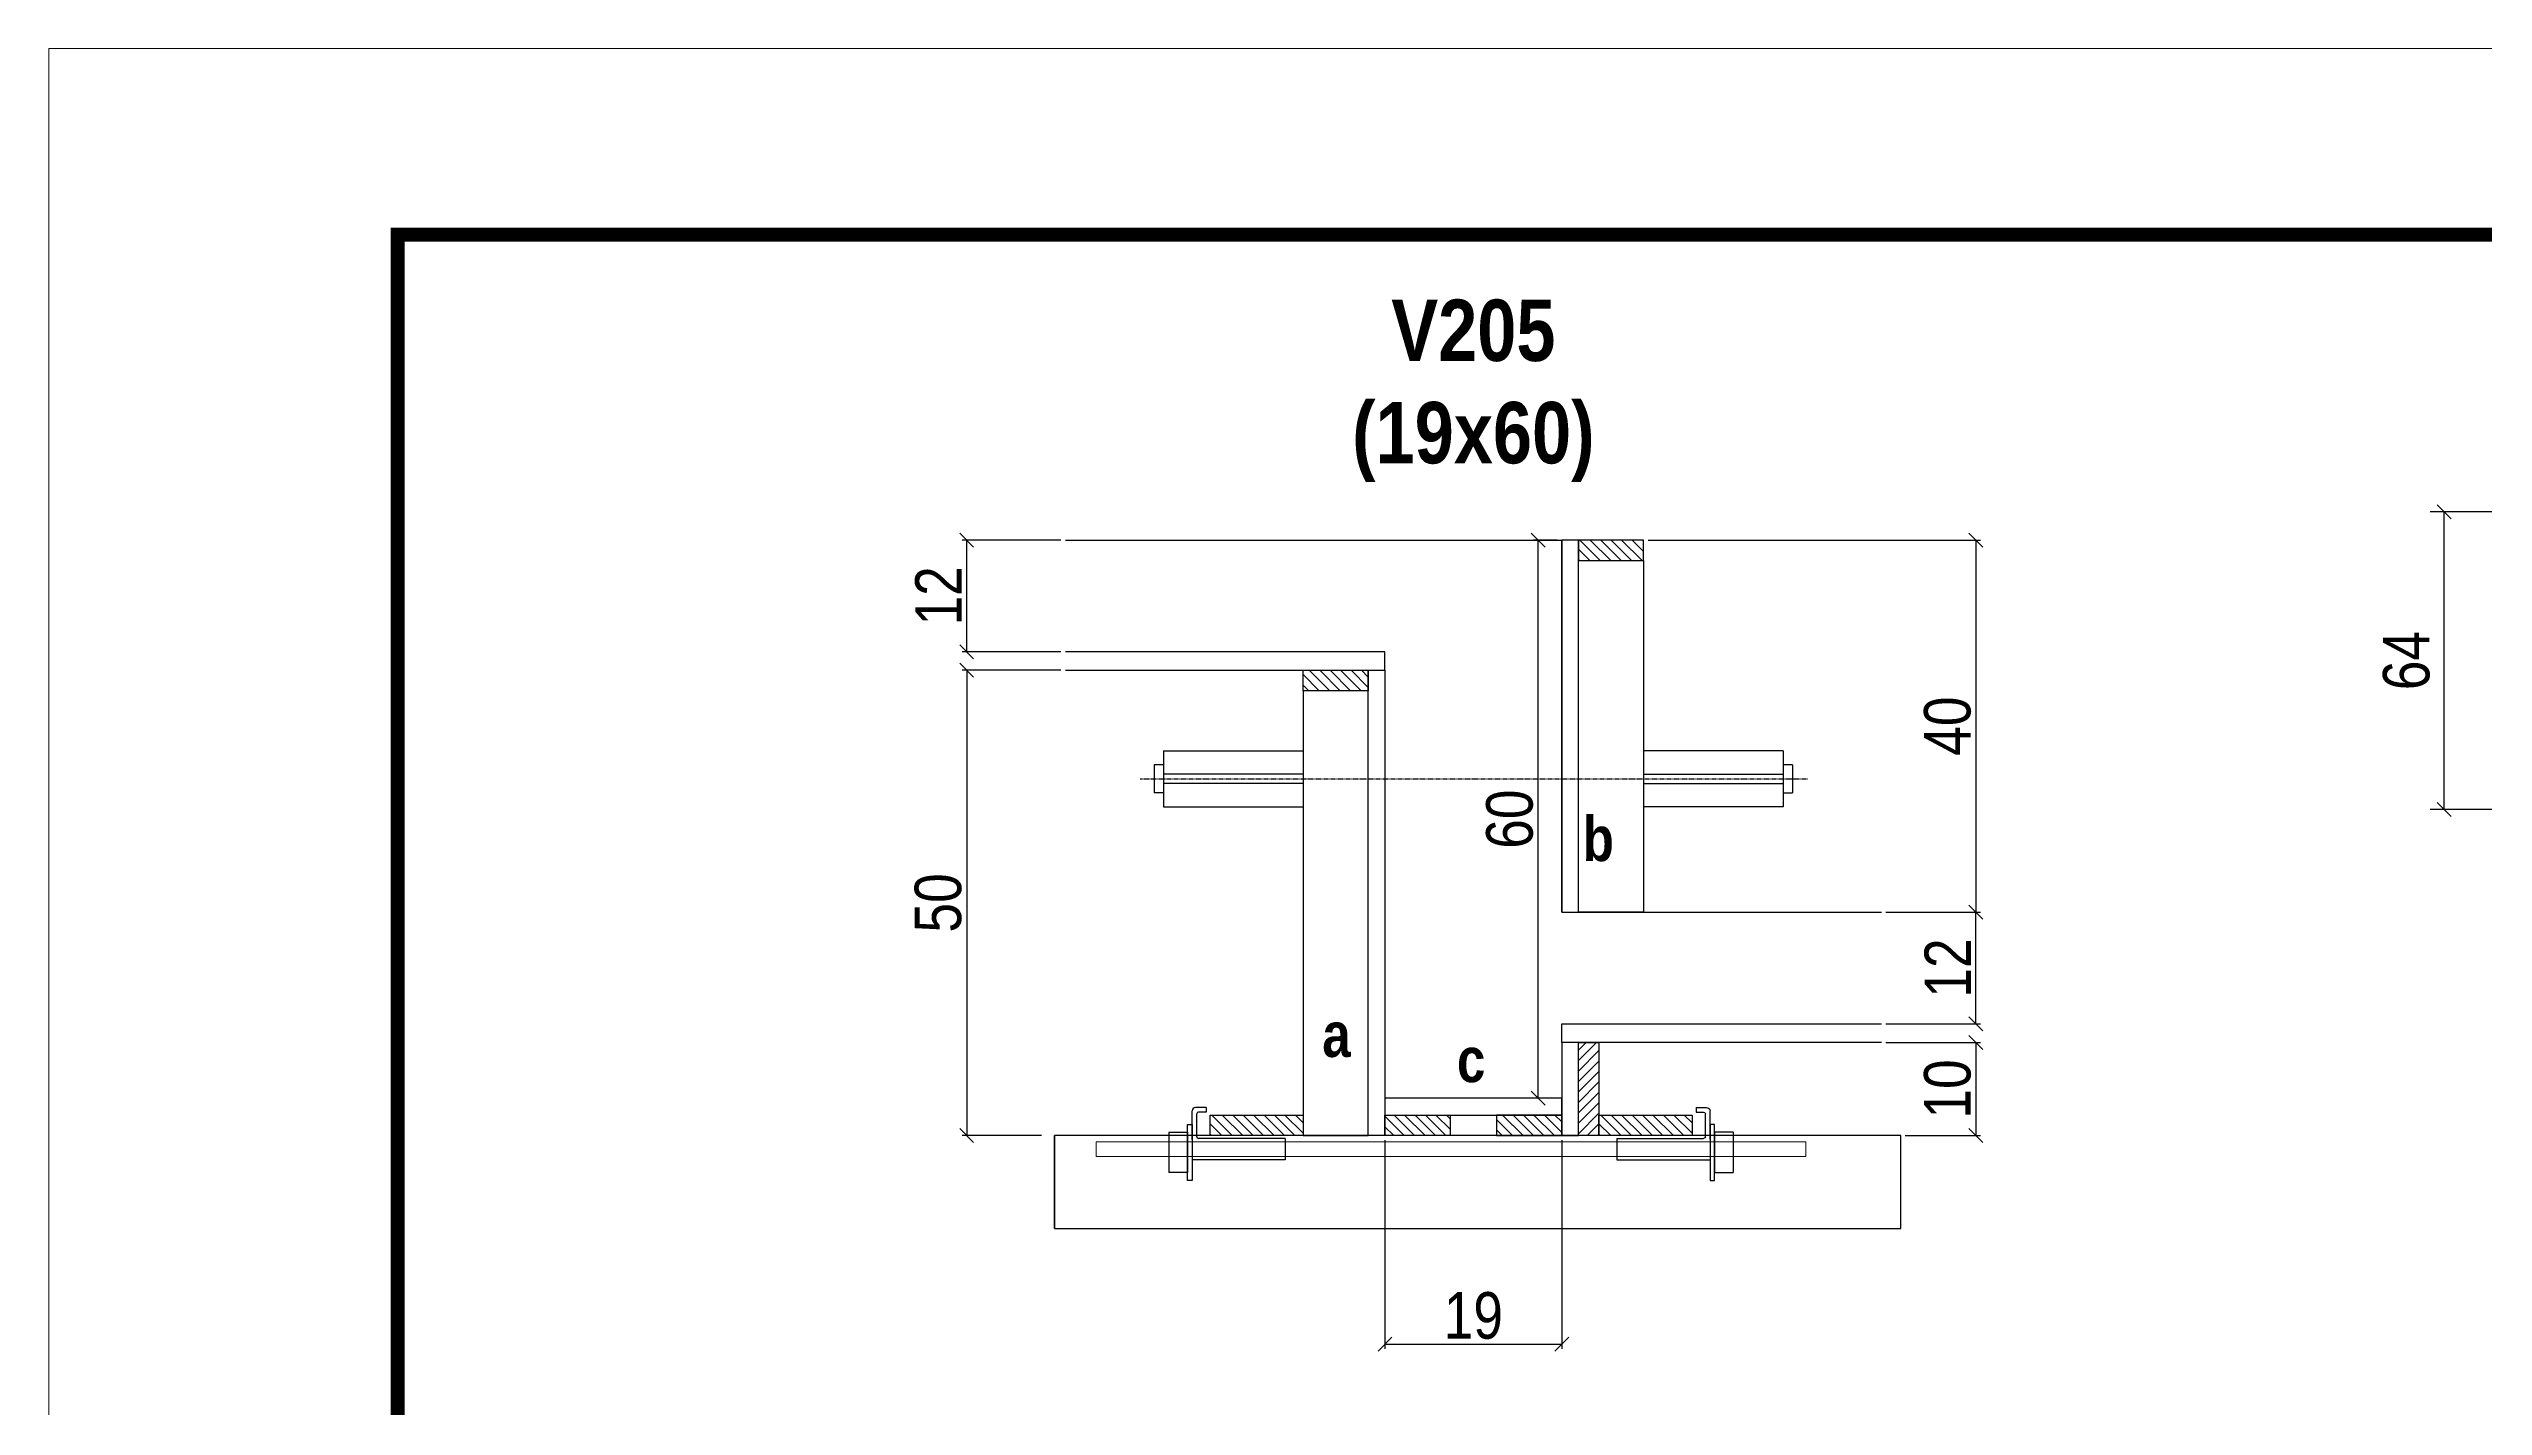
# Model space of a CAD drawing. Extents: x 2603 to 22413, y 1253 to 30260.
# Drawn here: x 4201 to 4725, y 27280 to 27572 of the extents above; entities that cross this region are included whole.
import ezdxf

# ---------------------------------------------------------------- set-up
doc = ezdxf.new("R2010")
doc.units = 0
doc.linetypes.add('DASHED', pattern=[0.75, 0.5, -0.25])
doc.linetypes.add('HIDDEN', pattern=[0.375, 0.25, -0.125])
for name, color, linetype in [('barrote', 251, 'Continuous'), ('COTA', 241, 'Continuous'), ('detalhes', 4, 'Continuous'), ('NOMENCLATURA', 7, 'Continuous'), ('Painéis', 200, 'Continuous'), ('presilha', 1, 'Continuous'), ('SARR_2.2x10', 60, 'Continuous'), ('SARR_2.2x7', 40, 'Continuous'), ('SARR_3.5x7', 81, 'Continuous'), ('TENSOR', 3, 'Continuous')]:
    doc.layers.add(name, color=color, linetype=linetype)
for name, color, linetype, lineweight in [('CONCRETO', 251, 'Continuous', 25), ('Folhas', 255, 'Continuous', 9), ('SARRAFO DE PRESSAO', 251, 'DASHED', 9), ('SCO-___-LAJ', 2, 'Continuous', 0)]:
    doc.layers.add(name, color=color, linetype=linetype, lineweight=lineweight)
doc.styles.add('COTA TECNICA', font='techl___.ttf', dxfattribs={"height": 10})
doc.styles.add('COTA TECNICA 2X', font='techl___.ttf', dxfattribs={"height": 10})
doc.styles.add('TECNICA', font='techb___.ttf', dxfattribs={"height": 10})
doc.dimstyles.new('PAINEL', dxfattribs={"dimtxt": 10, "dimasz": 3, "dimexe": 3, "dimexo": 3, "dimgap": 3, "dimtad": 1, "dimdec": 1, "dimzin": 12, "dimdsep": 46, "dimtxsty": 'COTA TECNICA', "dimblk1": 'OBLIQUE', "dimblk2": 'OBLIQUE', "dimsah": 1, "dimcen": 0.9, "dimclrd": 4, "dimclre": 4, "dimclrt": 240, "dimadec": 1, "dimazin": 3, "dimtfac": 1, "dimtdec": 1, "dimtmove": 0, "dimatfit": 3, "dimfxl": 1, "dimtolj": 1, "dimtzin": 12, "dimarcsym": 0})
doc.dimstyles.new('SECAO', dxfattribs={"dimscale": 0.333333, "dimtxt": 5, "dimasz": 9, "dimexe": 3, "dimexo": 3, "dimgap": 3, "dimtad": 1, "dimdec": 1, "dimlfac": 0.5, "dimzin": 12, "dimdsep": 46, "dimtxsty": 'COTA TECNICA 2X', "dimblk1": 'OBLIQUE', "dimblk2": 'OBLIQUE', "dimsah": 1, "dimcen": 0.9, "dimclrd": 4, "dimclre": 4, "dimclrt": 240, "dimadec": 1, "dimazin": 3, "dimtfac": 1, "dimtdec": 1, "dimtmove": 0, "dimatfit": 3, "dimfxl": 1, "dimtolj": 1, "dimtzin": 12, "dimarcsym": 0})

# ---------------------------------------------------------------- blocks, each defined once
blk = doc.blocks.new('9999999999')
at = {"layer": 'Folhas'}
blk.add_lwpolyline([(98138.98, 34190.21), (99623.98, 34190.21), (99623.98, 35240.21), (98138.98, 35240.21)], close=True, dxfattribs=at)
at = {"layer": 'Folhas', "color": 30, "const_width": 3}
blk.add_lwpolyline([(98213.98, 34230.21), (99583.98, 34230.21), (99583.98, 35200.21), (98213.98, 35200.21)], close=True, dxfattribs=at)
blk = doc.blocks.new('PRESILHA METÁLICA 1')
at = {"layer": 'presilha'}
for p, q in [((7.5, 10.64), (7.5, 19.86)), ((12, 21), (8.64, 21)), ((9, 11.57), (9, 18.93)), ((12, 19.5), (9.57, 19.5)), ((12, 21), (12, 19.5)), ((0, 13), (6, 13)), ((0, 13), (0, 0)), ((6, 15.5), (7.5, 15.5)), ((6, -2.5), (6, 15.5)), ((6, 13), (6, 0)), ((7.5, 15.5), (7.5, -2.5)), ((37.5, 11), (9.57, 11)), ((37.5, 11), (37.5, 4.1)), ((6, 0), (0, 0)), ((37.5, 4.1), (7.5, 4.1)), ((7.5, -2.5), (6, -2.5))]:
    blk.add_line(p, q, dxfattribs=at)
for centre, radius, start, end in [((8.64, 19.86), 1.14, 90, 180), ((9.57, 18.93), 0.57, 90, 180), ((9.57, 11.57), 0.57, 180, 270)]:
    blk.add_arc(centre, radius, start, end, dxfattribs=at)
blk = doc.blocks.new('_Oblique')
at = {"color": 0, "linetype": 'ByBlock', "lineweight": -2}
blk.add_line((-0.5, -0.5), (0.5, 0.5), dxfattribs=at)
blk = doc.blocks.new('*D574')
at = {"layer": 'COTA', "color": 4, "lineweight": -2, "transparency": 16777216}
for p, q in [((4596.42, 27358.4), (4616.76, 27358.4)), ((4615.76, 27358.4), (4615.76, 27338.4)), ((4600.53, 27338.4), (4616.76, 27338.4))]:
    blk.add_line(p, q, dxfattribs=at)
at = {"layer": 'Defpoints', "color": 0, "transparency": 16777216}
for p in [(4595.42, 27358.4), (4599.53, 27338.4), (4615.76, 27338.4)]:
    blk.add_point(p, dxfattribs=at)
at = {"layer": 'COTA', "color": 4, "lineweight": -2, "transparency": 16777216, "xscale": 3, "yscale": 3, "zscale": 3}
for p, rotation in [((4615.76, 27358.4), 90), ((4615.76, 27338.4), 270)]:
    blk.add_blockref('_Oblique', p, dxfattribs=dict(at, rotation=rotation))
at = {"layer": 'COTA', "color": 240, "transparency": 16777216, "insert": (4609.66, 27348.4), "char_height": 10, "attachment_point": 5, "rotation": 90, "style": 'COTA TECNICA 2X'}
blk.add_mtext('\\A1;10', dxfattribs=at)
blk = doc.blocks.new('*D575')
at = {"layer": 'COTA', "color": 4, "lineweight": -2, "transparency": 16777216}
for p, q in [((4596.42, 27386.4), (4616.76, 27386.4)), ((4615.76, 27362.4), (4615.76, 27386.4)), ((4596.42, 27362.4), (4616.76, 27362.4))]:
    blk.add_line(p, q, dxfattribs=at)
at = {"layer": 'Defpoints', "color": 0, "transparency": 16777216}
for p in [(4595.42, 27386.4), (4615.76, 27386.4), (4595.42, 27362.4)]:
    blk.add_point(p, dxfattribs=at)
at = {"layer": 'COTA', "color": 4, "lineweight": -2, "transparency": 16777216, "xscale": 3, "yscale": 3, "zscale": 3}
for p, rotation in [((4615.76, 27386.4), 90), ((4615.76, 27362.4), 270)]:
    blk.add_blockref('_Oblique', p, dxfattribs=dict(at, rotation=rotation))
at = {"layer": 'COTA', "color": 240, "transparency": 16777216, "insert": (4609.71, 27374.4), "char_height": 10, "attachment_point": 5, "rotation": 90, "style": 'COTA TECNICA 2X'}
blk.add_mtext('\\A1;12', dxfattribs=at)
blk = doc.blocks.new('*D576')
at = {"layer": 'COTA', "color": 4, "lineweight": -2, "transparency": 16777216}
for p, q in [((4419.02, 27438.4), (4397.8, 27438.4)), ((4398.8, 27438.4), (4398.8, 27338.4)), ((4414.9, 27338.4), (4397.8, 27338.4))]:
    blk.add_line(p, q, dxfattribs=at)
at = {"layer": 'Defpoints', "color": 0, "transparency": 16777216}
for p in [(4420.02, 27438.4), (4398.8, 27338.4), (4415.9, 27338.4)]:
    blk.add_point(p, dxfattribs=at)
at = {"layer": 'COTA', "color": 4, "lineweight": -2, "transparency": 16777216, "xscale": 3, "yscale": 3, "zscale": 3}
for p, rotation in [((4398.8, 27438.4), 90), ((4398.8, 27338.4), 270)]:
    blk.add_blockref('_Oblique', p, dxfattribs=dict(at, rotation=rotation))
at = {"layer": 'COTA', "color": 240, "transparency": 16777216, "insert": (4392.69, 27388.4), "char_height": 10, "attachment_point": 5, "rotation": 90, "style": 'COTA TECNICA 2X'}
blk.add_mtext('\\A1;50', dxfattribs=at)
blk = doc.blocks.new('*D2983')
at = {"layer": 'COTA', "color": 4, "lineweight": -2, "transparency": 16777216}
for p, q in [((4525.72, 27466.4), (4520.64, 27466.4)), ((4521.64, 27346.4), (4521.64, 27466.4)), ((4525.72, 27346.4), (4520.64, 27346.4))]:
    blk.add_line(p, q, dxfattribs=at)
at = {"layer": 'Defpoints', "color": 0, "transparency": 16777216}
for p in [(4521.64, 27466.4), (4526.72, 27466.4), (4526.72, 27346.4)]:
    blk.add_point(p, dxfattribs=at)
at = {"layer": 'COTA', "color": 4, "lineweight": -2, "transparency": 16777216, "xscale": 3, "yscale": 3, "zscale": 3}
for p, rotation in [((4521.64, 27466.4), 90), ((4521.64, 27346.4), 270)]:
    blk.add_blockref('_Oblique', p, dxfattribs=dict(at, rotation=rotation))
at = {"layer": 'COTA', "color": 240, "transparency": 16777216, "insert": (4515.54, 27406.4), "char_height": 10, "attachment_point": 5, "rotation": 90, "style": 'COTA TECNICA 2X'}
blk.add_mtext('\\A1;60', dxfattribs=at)
blk = doc.blocks.new('*D2984')
at = {"layer": 'COTA', "color": 4, "lineweight": -2, "transparency": 16777216}
for p, q in [((4419.02, 27466.4), (4397.8, 27466.4)), ((4398.8, 27442.4), (4398.8, 27466.4)), ((4419.02, 27442.4), (4397.8, 27442.4))]:
    blk.add_line(p, q, dxfattribs=at)
at = {"layer": 'Defpoints', "color": 0, "transparency": 16777216}
for p in [(4398.8, 27466.4), (4420.02, 27466.4), (4420.02, 27442.4)]:
    blk.add_point(p, dxfattribs=at)
at = {"layer": 'COTA', "color": 4, "lineweight": -2, "transparency": 16777216, "xscale": 3, "yscale": 3, "zscale": 3}
for p, rotation in [((4398.8, 27466.4), 90), ((4398.8, 27442.4), 270)]:
    blk.add_blockref('_Oblique', p, dxfattribs=dict(at, rotation=rotation))
at = {"layer": 'COTA', "color": 240, "transparency": 16777216, "insert": (4392.74, 27454.4), "char_height": 10, "attachment_point": 5, "rotation": 90, "style": 'COTA TECNICA 2X'}
blk.add_mtext('\\A1;12', dxfattribs=at)
blk = doc.blocks.new('*D2985')
at = {"layer": 'COTA', "color": 4, "lineweight": -2, "transparency": 16777216}
for p, q in [((4488.72, 27337.4), (4488.72, 27292.57)), ((4526.72, 27337.4), (4526.72, 27292.57)), ((4488.72, 27293.57), (4526.72, 27293.57))]:
    blk.add_line(p, q, dxfattribs=at)
at = {"layer": 'Defpoints', "color": 0, "transparency": 16777216}
for p in [(4488.72, 27338.4), (4526.72, 27338.4), (4526.72, 27293.57)]:
    blk.add_point(p, dxfattribs=at)
at = {"layer": 'COTA', "color": 4, "lineweight": -2, "transparency": 16777216, "xscale": 3, "yscale": 3, "zscale": 3, "rotation": 180}
blk.add_blockref('_Oblique', (4488.72, 27293.57), dxfattribs=at)
at = {"layer": 'COTA', "color": 4, "lineweight": -2, "transparency": 16777216, "xscale": 3, "yscale": 3, "zscale": 3}
blk.add_blockref('_Oblique', (4526.72, 27293.57), dxfattribs=at)
at = {"layer": 'COTA', "color": 240, "transparency": 16777216, "insert": (4507.72, 27299.66), "char_height": 10, "attachment_point": 5, "style": 'COTA TECNICA 2X'}
blk.add_mtext('\\A1;19', dxfattribs=at)
blk = doc.blocks.new('*D2986')
at = {"layer": 'COTA', "color": 4, "lineweight": -2, "transparency": 16777216}
for p, q in [((4545.32, 27466.4), (4616.76, 27466.4)), ((4615.76, 27466.4), (4615.76, 27386.4)), ((4596.42, 27386.4), (4616.76, 27386.4))]:
    blk.add_line(p, q, dxfattribs=at)
at = {"layer": 'Defpoints', "color": 0, "transparency": 16777216}
for p in [(4544.32, 27466.4), (4595.42, 27386.4), (4615.76, 27386.4)]:
    blk.add_point(p, dxfattribs=at)
at = {"layer": 'COTA', "color": 4, "lineweight": -2, "transparency": 16777216, "xscale": 3, "yscale": 3, "zscale": 3}
for p, rotation in [((4615.76, 27466.4), 90), ((4615.76, 27386.4), 270)]:
    blk.add_blockref('_Oblique', p, dxfattribs=dict(at, rotation=rotation))
at = {"layer": 'COTA', "color": 240, "transparency": 16777216, "insert": (4609.66, 27426.4), "char_height": 10, "attachment_point": 5, "rotation": 90, "style": 'COTA TECNICA 2X'}
blk.add_mtext('\\A1;40', dxfattribs=at)
blk = doc.blocks.new('*D1610')
at = {"layer": 'COTA', "color": 4, "linetype": 'ByBlock', "lineweight": -2, "transparency": 16777216}
for p, q in [((4776.55, 27472.49), (4713.41, 27472.49)), ((4716.41, 27408.49), (4716.41, 27472.49)), ((4776.55, 27408.49), (4713.41, 27408.49))]:
    blk.add_line(p, q, dxfattribs=at)
at = {"layer": 'Defpoints', "color": 0, "linetype": 'ByBlock', "transparency": 16777216}
for p in [(4716.41, 27472.49), (4779.55, 27472.49), (4779.55, 27408.49)]:
    blk.add_point(p, dxfattribs=at)
at = {"layer": 'COTA', "color": 4, "linetype": 'ByBlock', "lineweight": -2, "transparency": 16777216, "xscale": 3, "yscale": 3, "zscale": 3}
for p, rotation in [((4716.41, 27472.49), 90), ((4716.41, 27408.49), 270)]:
    blk.add_blockref('_Oblique', p, dxfattribs=dict(at, rotation=rotation))
at = {"layer": 'COTA', "color": 240, "linetype": 'ByBlock', "transparency": 16777216, "insert": (4708.31, 27440.49), "char_height": 10, "attachment_point": 5, "rotation": 90, "style": 'COTA TECNICA'}
blk.add_mtext('\\A1;64', dxfattribs=at)

msp = doc.modelspace()

# ---------------------------------------------------------------- hatches: boundary and pattern name
at = {"layer": 'SARR_2.2x10'}
h = msp.add_hatch(dxfattribs=at)
h.set_pattern_fill('ANSI31', color=256, scale=0.5, angle=180)
h.set_pattern_definition([(225, (128046.8877, 60531.9359), (1.122532015, -1.122532015), [])])
h.paths.add_polyline_path([(4530.32, 27338.4), (4534.72, 27338.4), (4534.72, 27358.4), (4530.32, 27358.4)])
h = msp.add_hatch(dxfattribs=at)
h.set_pattern_fill('ANSI31', color=256, scale=0.5, angle=90)
h.set_pattern_definition([(135, (37644.6566, -96173.7724), (-1.122532015, -1.122532015), [])])
h.paths.add_polyline_path([(4451.12, 27342.8), (4451.12, 27338.4), (4471.12, 27338.4), (4471.12, 27342.8)])
h = msp.add_hatch(dxfattribs=at)
h.set_pattern_fill('ANSI31', color=256, scale=0.5, angle=90)
h.set_pattern_definition([(135, (37728.2566, -96173.7724), (-1.122532015, -1.122532015), [])])
h.paths.add_polyline_path([(4534.72, 27342.8), (4534.72, 27338.4), (4554.72, 27338.4), (4554.72, 27342.8)])
at = {"layer": 'SARR_2.2x7'}
h = msp.add_hatch(dxfattribs=at)
h.set_pattern_fill('ANSI31', color=256, scale=0.5, angle=90)
h.set_pattern_definition([(135, (37658.6566, -96050.1724), (-1.122532015, -1.122532015), [])])
h.paths.add_polyline_path([(4530.32, 27466.4), (4530.32, 27462), (4544.32, 27462), (4544.32, 27466.4)])
h = msp.add_hatch(dxfattribs=at)
h.set_pattern_fill('ANSI31', color=256, scale=0.5, angle=90)
h.set_pattern_definition([(135, (37638.6566, -96078.1724), (-1.122532015, -1.122532015), [])])
h.paths.add_polyline_path([(4485.12, 27438.4), (4485.12, 27434), (4471.12, 27434), (4471.12, 27438.4)])
h = msp.add_hatch(dxfattribs=at)
h.set_pattern_fill('ANSI31', color=256, scale=0.5, angle=90)
h.set_pattern_definition([(135, (37724.2566, -96173.7724), (-1.122532015, -1.122532015), [])])
h.paths.add_polyline_path([(4502.72, 27338.4), (4502.72, 27342.8), (4488.72, 27342.8), (4488.72, 27338.4)])
h = msp.add_hatch(dxfattribs=at)
h.set_pattern_fill('ANSI31', color=256, scale=0.5, angle=90)
h.set_pattern_definition([(135, (37662.2566, -96173.7724), (-1.122532015, -1.122532015), [])])
h.paths.add_polyline_path([(4512.72, 27338.4), (4512.72, 27342.8), (4526.72, 27342.8), (4526.72, 27338.4)])

# ---------------------------------------------------------------- linework, layer by layer
at = {"ltscale": 3}
for p, q in [((4441.12, 27421.07), (4441.12, 27409.07)), ((4441.12, 27421.07), (4471.12, 27421.07)), ((4574.32, 27421.07), (4544.32, 27421.07)), ((4574.32, 27421.07), (4574.32, 27409.07)), ((4439.12, 27418.07), (4439.12, 27412.07)), ((4441.12, 27418.07), (4439.12, 27418.07)), ((4471.12, 27416.07), (4441.12, 27416.07)), ((4471.12, 27414.07), (4441.12, 27414.07)), ((4544.32, 27416.07), (4574.32, 27416.07)), ((4544.32, 27414.07), (4574.32, 27414.07)), ((4576.32, 27418.07), (4574.32, 27418.07)), ((4576.32, 27418.07), (4576.32, 27412.07)), ((4441.12, 27412.07), (4439.12, 27412.07)), ((4441.12, 27409.07), (4471.12, 27409.07)), ((4574.32, 27409.07), (4544.32, 27409.07)), ((4574.32, 27412.07), (4576.32, 27412.07))]:
    msp.add_line(p, q, dxfattribs=at)
at = {"layer": 'barrote'}
msp.add_lwpolyline([(4417.66, 27318.4), (4599.58, 27318.4), (4599.58, 27338.4), (4417.66, 27338.4)], close=True, dxfattribs=at)
at = {"layer": 'CONCRETO', "linetype": 'Continuous'}
for p, q in [((4420.02, 27466.4), (4526.72, 27466.4)), ((4526.72, 27386.4), (4526.72, 27466.4)), ((4526.72, 27386.4), (4595.42, 27386.4))]:
    msp.add_line(p, q, dxfattribs=at)
at = {"layer": 'detalhes', "color": 250}
msp.add_line((4417.66, 27318.4), (4417.66, 27338.4), dxfattribs=at)
at = {"layer": 'Painéis', "linetype": 'Continuous'}
for points in [[(4530.32, 27386.4), (4530.32, 27466.4), (4526.72, 27466.4), (4526.72, 27386.4)], [(4485.12, 27338.4), (4485.12, 27438.4), (4488.72, 27438.4), (4488.72, 27338.4)], [(4530.32, 27338.4), (4530.32, 27358.4), (4526.72, 27358.4), (4526.72, 27338.4)], [(4526.72, 27346.4), (4488.72, 27346.4), (4488.72, 27342.8), (4526.72, 27342.8)]]:
    msp.add_lwpolyline(points, close=True, dxfattribs=at)
at = {"layer": 'Painéis', "linetype": 'Continuous', "elevation": 0}
for points in [[(4420.02, 27438.4), (4488.72, 27438.4), (4488.72, 27442.4), (4420.02, 27442.4)], [(4595.42, 27358.4), (4526.72, 27358.4), (4526.72, 27362.4), (4595.42, 27362.4)]]:
    msp.add_lwpolyline(points, dxfattribs=at)
at = {"layer": 'SARR_2.2x10'}
for points in [[(4530.32, 27338.4), (4530.32, 27358.4), (4534.72, 27358.4), (4534.72, 27338.4)], [(4451.12, 27342.8), (4471.12, 27342.8), (4471.12, 27338.4), (4451.12, 27338.4)], [(4534.72, 27342.8), (4554.72, 27342.8), (4554.72, 27338.4), (4534.72, 27338.4)]]:
    msp.add_lwpolyline(points, close=True, dxfattribs=at)
at = {"layer": 'SARR_2.2x7', "elevation": 0}
for points in [[(4544.32, 27466.4), (4530.32, 27466.4), (4530.32, 27462), (4544.32, 27462)], [(4471.12, 27438.4), (4485.12, 27438.4), (4485.12, 27434), (4471.12, 27434)]]:
    msp.add_lwpolyline(points, close=True, dxfattribs=at)
at = {"layer": 'SARR_2.2x7'}
for points in [[(4488.72, 27342.8), (4502.72, 27342.8), (4502.72, 27338.4), (4488.72, 27338.4)], [(4526.72, 27342.8), (4512.72, 27342.8), (4512.72, 27338.4), (4526.72, 27338.4)]]:
    msp.add_lwpolyline(points, close=True, dxfattribs=at)
at = {"layer": 'SARR_3.5x7'}
for points in [[(4530.32, 27462), (4544.32, 27462), (4544.32, 27386.4), (4530.32, 27386.4)], [(4485.12, 27434), (4471.12, 27434), (4471.12, 27338.4), (4485.12, 27338.4)]]:
    msp.add_lwpolyline(points, close=True, dxfattribs=at)
at = {"layer": 'SCO-___-LAJ', "color": 1}
msp.add_lwpolyline([(4426.67, 27337.06), (4579.17, 27337.06), (4579.17, 27333.86), (4426.67, 27333.86)], close=True, dxfattribs=at)
at = {"layer": 'TENSOR', "linetype": 'HIDDEN', "ltscale": 0.5}
msp.add_line((4436.12, 27415.07), (4579.62, 27415.07), dxfattribs=at)

# ---------------------------------------------------------------- block references
at = {"layer": 'presilha', "yscale": 0.6666666666666666, "zscale": 0.6666666666666666}
for p, xscale in [((4442.25, 27330.43), 0.6666666666666666), ((4563.59, 27330.43), -0.6666666666666666)]:
    msp.add_blockref('PRESILHA METÁLICA 1', p, dxfattribs=dict(at, xscale=xscale))
at = {"layer": 'SARRAFO DE PRESSAO', "color": 6, "linetype": 'ByBlock'}
msp.add_blockref('9999999999', (-93937.51, -7668.18), dxfattribs=at)

# ---------------------------------------------------------------- texts
at = {"layer": 'detalhes', "style": 'TECNICA'}
for s, p in [('b', (4531.22, 27397.39)), ('a', (4475.24, 27355.29)), ('c', (4504.18, 27349.87))]:
    msp.add_text(s, height=9.6, dxfattribs=at).set_placement(p)
at = {"layer": 'NOMENCLATURA', "insert": (4507.72, 27518.09), "char_height": 13.2, "attachment_point": 2, "style": 'TECNICA'}
msp.add_mtext_dynamic_manual_height_columns('V205\\P(19x60)', width=300.2766, gutter_width=1, heights=[0], dxfattribs=at)

# ---------------------------------------------------------------- dimensions: what is measured, and where the dimension line sits
at = {"layer": 'COTA', "linetype": 'ByBlock'}
dim = msp.add_linear_dim(base=(4716.41, 27472.49), p1=(4779.55, 27408.49), p2=(4779.55, 27472.49), angle=90, dimstyle='PAINEL', dxfattribs=at)
dim.commit()
dim.dimension.update_dxf_attribs({"geometry": '*D1610', "text_midpoint": (4708.31, 27440.49)})
at = {"layer": 'COTA'}
for base, p1, p2, picture, middle in [((4398.8, 27466.4), (4420.02, 27442.4), (4420.02, 27466.4), '*D2984', (4392.74, 27454.4)), ((4521.64, 27466.4), (4526.72, 27346.4), (4526.72, 27466.4), '*D2983', (4515.54, 27406.4)), ((4615.76, 27386.4), (4544.32, 27466.4), (4595.42, 27386.4), '*D2986', (4609.66, 27426.4)), ((4398.8, 27338.4, 0), (4420.02, 27438.4), (4415.9, 27338.4, 0), '*D576', (4392.69, 27388.4, 0)), ((4615.76, 27386.4), (4595.42, 27362.4), (4595.42, 27386.4), '*D575', (4609.71, 27374.4)), ((4615.76, 27338.4, 0), (4595.42, 27358.4), (4599.53, 27338.4, 0), '*D574', (4609.66, 27348.4, 0))]:
    dim = msp.add_linear_dim(base=base, p1=p1, p2=p2, angle=90, dimstyle='SECAO', dxfattribs=at)
    dim.commit()
    dim.dimension.update_dxf_attribs({"geometry": picture, "text_midpoint": middle})
dim = msp.add_linear_dim(base=(4526.72, 27293.57), p1=(4488.72, 27338.4), p2=(4526.72, 27338.4), dimstyle='SECAO', dxfattribs=at)
dim.commit()
dim.dimension.update_dxf_attribs({"geometry": '*D2985', "text_midpoint": (4507.72, 27299.66)})

doc.saveas('drawing.dxf')
